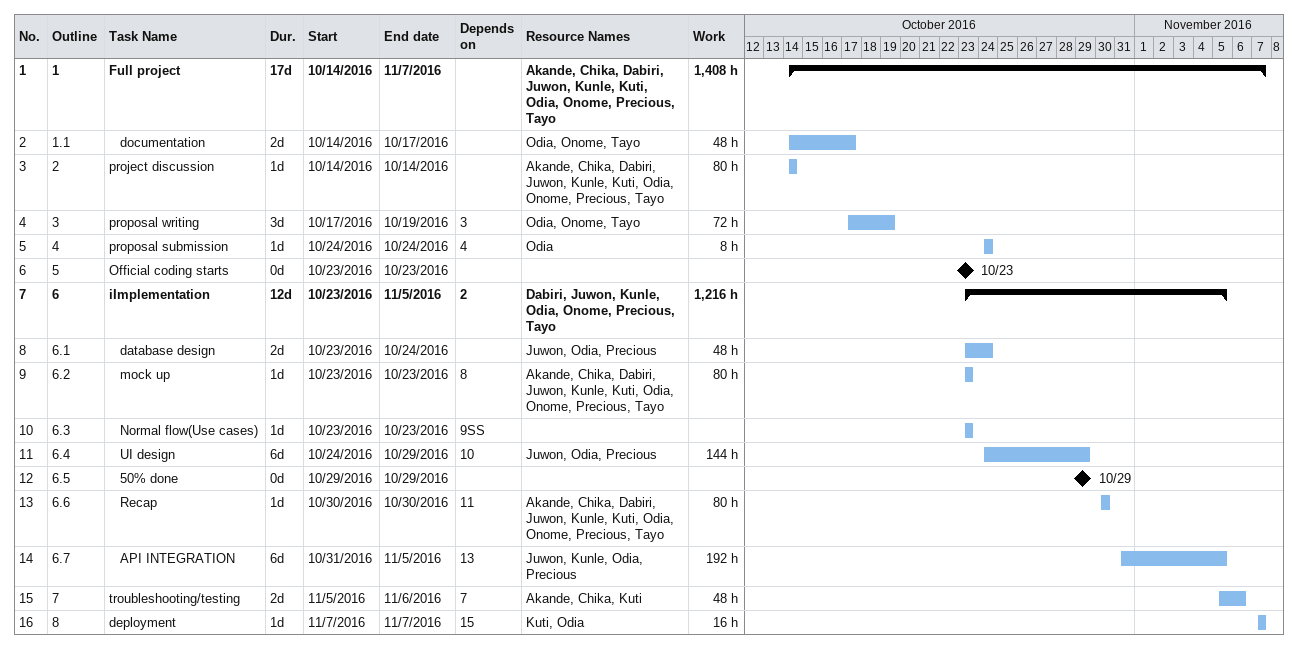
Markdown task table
| ID | WBS | Task | Duration | Start | Finish | Predecessors | Resources | Work (h) |
|---|---|---|---|---|---|---|---|---|
| 1 | 1 | **Full project** | 17d | 2016-10-14 | 2016-11-07 |  | Akande, Chika, Dabiri, Juwon, Kunle, Kuti, Odia, Onome, Precious, Tayo | 1408 |
| 2 | 1.1 | documentation | 2d | 2016-10-14 | 2016-10-17 |  | Odia, Onome, Tayo | 48 |
| 3 | 2 | project discussion | 1d | 2016-10-14 | 2016-10-14 |  | Akande, Chika, Dabiri, Juwon, Kunle, Kuti, Odia, Onome, Precious, Tayo | 80 |
| 4 | 3 | proposal writing | 3d | 2016-10-17 | 2016-10-19 | 3 | Odia, Onome, Tayo | 72 |
| 5 | 4 | proposal submission | 1d | 2016-10-24 | 2016-10-24 | 4 | Odia | 8 |
| 6 | 5 | Official coding starts | 0d | 2016-10-23 | 2016-10-23 |  |  |  |
| 7 | 6 | **iImplementation** | 12d | 2016-10-23 | 2016-11-05 | 2 | Dabiri, Juwon, Kunle, Odia, Onome, Precious, Tayo | 1216 |
| 8 | 6.1 | database design | 2d | 2016-10-23 | 2016-10-24 |  | Juwon, Odia, Precious | 48 |
| 9 | 6.2 | mock up | 1d | 2016-10-23 | 2016-10-23 | 8 | Akande, Chika, Dabiri, Juwon, Kunle, Kuti, Odia, Onome, Precious, Tayo | 80 |
| 10 | 6.3 | Normal flow(Use cases) | 1d | 2016-10-23 | 2016-10-23 | 9SS |  |  |
| 11 | 6.4 | UI design | 6d | 2016-10-24 | 2016-10-29 | 10 | Juwon, Odia, Precious | 144 |
| 12 | 6.5 | 50% done | 0d | 2016-10-29 | 2016-10-29 |  |  |  |
| 13 | 6.6 | Recap | 1d | 2016-10-30 | 2016-10-30 | 11 | Akande, Chika, Dabiri, Juwon, Kunle, Kuti, Odia, Onome, Precious, Tayo | 80 |
| 14 | 6.7 | API INTEGRATION | 6d | 2016-10-31 | 2016-11-05 | 13 | Juwon, Kunle, Odia, Precious | 192 |
| 15 | 7 | troubleshooting/testing | 2d | 2016-11-05 | 2016-11-06 | 7 | Akande, Chika, Kuti | 48 |
| 16 | 8 | deployment | 1d | 2016-11-07 | 2016-11-07 | 15 | Kuti, Odia | 16 |
